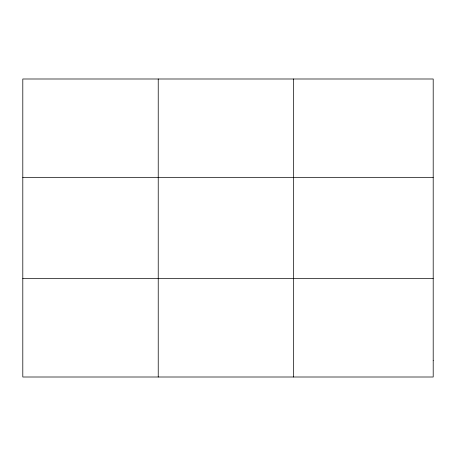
<?xml version="1.0" encoding="UTF-8"?>
<svg xmlns="http://www.w3.org/2000/svg" width="456" height="456" viewBox="0 0 456 456"><rect width="100%" height="100%" fill="white"/><g stroke="black" fill="none" stroke-linecap="round" stroke-linejoin="round"><path stroke-width="0.68" d="M158.232 78.996L158.232 377.004M293.664 78.996L293.664 377.004M22.8 177.338L433.2 177.338M22.8 278.662L433.2 278.662M433.2 360.616L433.2 377.004L22.8 377.004L22.8 78.996L433.2 78.996L433.2 360.616"/></g></svg>
